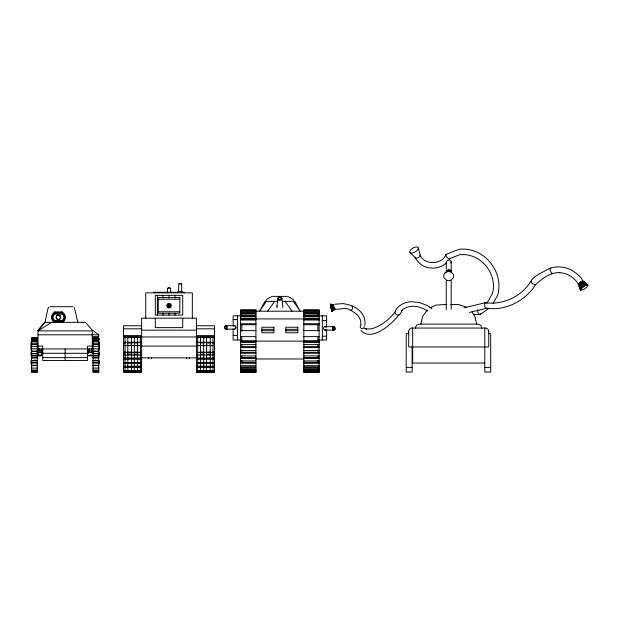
<?xml version="1.0" encoding="UTF-8"?>
<svg xmlns="http://www.w3.org/2000/svg" width="619" height="619" viewBox="0 0 619 619"><rect width="100%" height="100%" fill="white"/><g stroke="black" fill="none" stroke-linecap="round" stroke-linejoin="round"><path stroke-width="0.93" d="M446.245 269.28L446.276 261.775L447.908 259.903M449.804 259.934L451.065 261.241L450.957 263.06M446.245 272.213C446.144 269.28 451.584 269.242 451.158 272.29L451.197 261.845M38.285 350.857L38.742 350.795L38.889 348.907M88.571 350.857L89.028 350.811L89.182 348.907M582.68 282.047C582.703 277.088 575.593 272.925 571.616 270.186C565.17 266.704 557.363 265.961 550.361 268.112C547.08 270.194 521.213 280.995 535.435 284.825C542.012 278.627 550.237 272.314 559.738 272.623L559.429 272.623C569.72 273.335 578.355 280.09 580.452 290.334L583.779 289.444L586.603 287.348L588.05 285.475L582.966 280.987L580.475 282.047L578.471 284.09L580.715 290.528M531.001 281.088C521.956 296.331 502.984 305.252 485.288 302.722A2.669 1.045 85.3 0 0 484.692 303.968L484.723 306.134A3.103 1.215 85.3 0 0 485.373 307.96C504.531 311.519 525.369 301.236 535.613 284.624L535.636 284.307M420.804 324.124L422.599 316.518L427.102 310.134M277.892 298.312L276.917 306.544A2.963 2.793 0 0 1 277.072 305.832M360.8 324.449L360.699 320.48L358.556 316.255L356.103 313.794L350.006 309.755M364.289 326.569C364.096 331.057 357.65 327.606 361.241 324.936M364.692 325.401C366.641 316.673 359.647 308.703 351.871 305.832L351.19 306.088M481.752 328.573L481.11 325.517L478.309 324.124L419.133 324.124L416.695 325.114L415.659 326.971A2.577 1.818 -90 0 0 415.689 328.573M334.887 309.09L331.977 311.225L330.786 307.713L330.469 304.2L333.989 304.888L331.738 304.649M332.155 311.349L332.341 310.281M349.309 309.887C345.348 305.291 331.892 314.158 333.726 304.571M44.978 322.337L47.98 308.409L48.746 307.202M477.86 309.717C477.249 311.427 478.023 314.475 480.135 314.529L488.979 308.339M480.746 313.918L480.917 313.384M493.142 303.372L497.831 294.799C504.044 271.107 483.555 246.486 458.989 249.302L445.928 254.417C445.626 256.374 447.645 258.703 449.618 258.727L459.491 254.78C480.143 252.243 497.893 273.505 492.469 293.414L487.122 303.001M54.565 321.485L54.89 320.518A3.729 3.729 0 0 1 54.89 314.065L54.565 313.098L53.435 313.965A4.704 4.704 0 0 0 53.435 320.619L54.565 321.485L62.349 321.485L63.486 320.619A4.704 4.704 0 0 0 63.486 313.965L62.349 313.098L54.565 313.098M54.921 322.576L55.192 321.787M61.722 312.796L62.032 311.899L63.734 313.214A5.772 5.772 0 0 1 63.734 321.377L62.032 322.685L61.722 321.787M62.349 321.485L62.024 320.518A3.729 3.729 0 0 0 62.024 314.065L62.349 313.098M446.485 271.254L446.245 272.228A2.491 2.12 0 0 1 448.767 269.876A2.491 2.12 0 0 1 451.189 272.314M580.452 290.334L581.187 288.802L583.709 286.636L586.549 285.104L588.042 285.104M445.928 254.417C442.276 264.963 424.216 265.334 420.108 255.074A2.731 1.253 -30.1 0 1 417.817 257.852A2.731 1.253 -30.1 0 1 415.388 257.156M448.682 260.56L449.618 258.727M266.394 301.321L259.601 311.195L264.955 301.321L277.529 301.321M267.648 311.195L274.712 301.321M44.8 322.337L38.022 330.136L38.022 348.969L92.27 348.969L92.27 330.863L38.022 330.863L44.8 322.337L85.484 322.337L92.27 330.136L98.792 334.794L98.792 336.628L92.27 336.628M552.504 273.412L551.49 272.979A3.025 0.882 70.7 0 1 550.57 271.13C550.306 270.488 549.463 267.617 550.887 268.337M265.977 300.176L268.367 298.234L271.88 296.594M446.361 263.114C440.782 268.066 432.549 269.373 425.586 266.89C418.08 264.754 415.72 256.746 409.848 252.506M62.032 311.899L54.89 311.899L53.18 313.214A5.772 5.772 0 0 0 53.18 321.377L54.89 322.685M332.279 311.225L334.848 309.33M331.977 311.225L334.647 309.33M395.115 311.976C389.049 319.721 380.847 326.29 371.207 328.882L366.084 328.968L366.533 329.084L364.723 328.202M331.753 310.862L334.5 309.09M429.834 307.976L436.147 305.074L446.81 304.409M38.022 330.863L51.586 322.337M331.513 310.281L334.33 308.703M331.258 309.531L334.167 308.2M331.01 308.657L333.997 307.62M488.701 346.988L408.687 346.95M463.987 307.836L485.288 302.722M469.442 312.409L486.248 308.37A2.669 1.045 85.3 0 0 486.503 308.123M330.786 307.713L333.85 306.993M39.113 348.923L39.113 350.811L37.357 350.865M41.713 350.857L41.249 350.795L41.102 348.907M42.634 350.865L38.633 350.787M38.285 355.306L41.535 355.314M41.767 355.267L39.995 355.244M89.399 348.923L89.399 350.811L87.643 350.865M91.999 350.857L91.171 350.811L92.92 350.865M91.999 352.389L91.535 352.343M90.281 355.337C95.581 355.221 84.989 355.345 90.281 355.244M335.235 304.184L343.359 303.581L350.965 305.36M330.6 306.776L333.726 306.366M41.713 350.834L41.249 350.88L42.634 350.841M37.357 351.275L38.633 351.236M38.285 351.283L38.742 351.259M91.651 350.911L92.92 350.841M87.643 351.275L88.919 351.236M330.476 305.894L333.641 305.778M38.742 350.315L38.223 350.354L38.742 350.385M38.742 352.343L38.223 352.373L38.742 352.412M41.249 352.412L41.767 352.373L41.249 352.343M92.216 350.872L92.649 350.857M89.028 352.343L88.749 352.397M38.742 354.764L38.223 354.795L38.742 354.826M41.249 354.826L41.767 354.795L41.249 354.764M38.633 350.292L37.264 350.354L38.633 350.416M88.919 350.292L87.55 350.354L88.919 350.416M91.651 350.416L93.012 350.354L91.651 350.292M41.365 352.435L42.726 352.373L40.885 352.335M38.633 352.76L37.264 352.822L38.633 352.884M41.365 352.884L42.726 352.822L41.365 352.76M89.399 352.335L87.55 352.373L88.919 352.435M91.651 352.435L93.012 352.373L90.745 352.335M88.919 352.76L87.55 352.822L88.919 352.884M91.651 352.884L93.012 352.822L91.651 352.76M88.919 350.787L91.651 350.787M38.633 352.312L40.707 352.312M39.539 352.335L37.264 352.373L38.633 352.435M88.919 352.312L89.825 352.335M89.577 352.312L91.651 352.312M39.995 355.693C34.703 355.809 45.295 355.662 39.995 355.786M179.053 283.626L181.29 283.626M168.198 287.634L169.854 287.634M178.024 291.619L182.319 291.619M178.171 292.276L154.1 292.276L154.1 292.857M182.025 292.276L183.951 292.276L183.951 292.857M272.631 296.385L287.115 296.385M158.24 299.232L179.812 299.232M282.218 301.321L294.783 301.321L300.145 311.195L293.352 301.321M450.632 304.409L458.718 304.579L466.138 307.024M49.814 306.699L72.957 306.699M240.605 310.459L255.918 310.459M303.821 310.459L319.133 310.459M255.918 311.195L303.821 311.195M240.605 311.372L255.918 311.442M303.821 311.372L319.133 311.442M158.24 311.752L179.812 311.752M240.605 312.425L255.918 312.425M303.821 312.425L319.133 312.425M55.23 312.912L61.683 312.912L63.014 313.934M240.605 313.415L255.918 313.415M303.821 313.415L319.133 313.415M240.605 313.655L255.918 313.655M303.821 313.655L319.133 313.655M54.89 314.065L62.024 314.065M240.605 315.025L255.918 315.025M303.821 315.025L319.133 315.025M240.953 315.814L233.146 315.814L233.146 326.112M318.785 315.814L326.6 315.814L326.6 327.041M240.605 316.007L255.918 316.007M303.821 316.007L319.133 316.007M240.605 316.518L255.918 316.518M303.821 316.518L319.133 316.518M240.605 318.158L255.918 318.158M303.821 318.158L319.133 318.158M255.918 318.909L303.821 318.909M240.605 319.141L255.918 319.141M303.821 319.141L319.133 319.141M233.146 319.605L237.402 319.605M240.605 320.031L255.918 320.031M303.821 320.031L319.133 320.031M322.344 320.418L326.6 320.418M54.89 320.518L62.024 320.518M55.23 321.671L61.683 321.671M240.605 323.722L255.918 323.722M303.821 323.722L319.133 323.722M240.605 324.712L255.918 324.712M303.821 324.712L319.133 324.712M141.627 325.764L123.552 325.764L123.552 372.058L141.627 372.058L141.627 318.181L196.424 318.181L196.424 372.058L214.499 372.058L214.499 325.764L196.424 325.764M225.811 325.726L234.81 325.726M324.936 326.646L333.935 326.646M123.552 328.797L141.627 328.797M196.424 328.797L214.499 328.797M225.811 329.184L234.81 329.184M261.907 329.323L273.884 329.323M285.862 329.323L297.84 329.323M141.627 330.159L196.424 330.159M324.936 330.105L333.935 330.105M240.605 330.616L255.918 330.616M303.821 330.616L319.133 330.616M261.907 330.716L273.884 330.716M285.862 330.716L297.84 330.716M408.749 333.649L406.219 333.649L406.219 372.058L412.122 372.058L412.122 346.648M488.995 333.649L490.689 333.649L490.689 372.058L484.778 372.058L484.778 327.877M38.022 334.794L98.792 334.794M233.146 335.413L237.402 335.413M123.552 335.599L141.627 335.599M196.424 335.599L214.499 335.599M322.344 336.225L326.6 336.225M240.605 336.628L255.918 336.628M303.821 336.628L319.133 336.628M123.552 336.96L214.499 336.96M123.552 337.046L125.456 337.046M127.359 337.046L132.11 337.046L132.102 337.657L127.359 337.657M134.013 337.046L137.82 337.046M200.231 337.046L204.038 337.046M206.893 337.046L210.692 337.046M212.596 337.046L214.499 337.046M123.552 337.254L141.627 337.254M196.424 337.254L214.499 337.254M123.552 337.657L125.456 337.657M134.013 337.657L137.82 337.657M200.231 337.657L204.038 337.657M206.893 337.657L210.692 337.657M212.596 337.657L214.499 337.657M31.484 338.245L37.264 338.245M93.012 338.245L98.792 338.245M31.484 338.415L37.264 338.353M93.012 338.353L98.792 338.415M31.484 338.972L37.264 338.972M93.012 338.972L98.792 338.972M31.484 339.096L37.264 339.096M93.012 339.096L98.792 339.096M31.484 339.297L37.264 339.282M93.012 339.282L98.792 339.297M37.264 339.421L31.484 339.46L37.264 339.522M240.953 340.017L233.146 340.017L233.146 328.782M318.785 340.017L326.6 340.017L326.6 329.718M31.484 340.396L37.264 340.396M93.012 340.396L98.792 340.396M240.605 340.721L255.918 340.721M303.821 340.721L319.133 340.721M31.484 340.891L37.264 340.891M93.012 340.891L98.792 340.891M255.918 341.131L303.821 341.131M240.605 341.703L255.918 341.703M303.821 341.703L319.133 341.703M31.484 341.943L37.264 341.943M93.012 341.943L98.792 341.943M123.552 342.284L141.627 342.284M196.424 342.284L214.499 342.284M240.605 342.268L255.918 342.268M303.821 342.268L319.133 342.268M123.552 343.019L125.456 343.034M127.359 343.019L132.11 343.019M134.013 343.019L137.82 343.019M200.231 343.019L204.038 343.019M206.893 343.019L210.692 343.019M212.596 343.034L214.499 343.019M31.484 343.955L37.264 343.955M93.012 343.955L98.792 343.955M31.484 344.241L37.264 344.241M93.012 344.241L98.792 344.241M240.605 344.621L255.918 344.621M303.821 344.621L319.133 344.621M123.552 345.379L125.456 345.379M127.359 345.379L132.11 345.379M134.013 345.379L137.82 345.379M200.231 345.379L204.038 345.379M206.893 345.379L210.692 345.379M212.596 345.379L214.499 345.379M123.552 345.619L141.627 345.619M196.424 345.619L214.499 345.619M38.022 346.091L42.726 346.091L42.726 360.482L87.558 360.482L87.558 346.091L92.27 346.091M141.627 346.098L196.424 346.098M31.484 346.307L37.264 346.307M93.012 346.307L98.792 346.307M240.605 346.64L255.918 346.64M303.821 346.64L319.133 346.64M240.605 347.623L255.918 347.623M303.821 347.623L319.133 347.623M31.484 348.83L37.264 348.83M93.012 348.83L98.792 348.83M240.605 350.501L255.918 350.501M303.821 350.501L319.133 350.501M31.484 351.197L37.264 351.197M93.012 351.197L98.792 351.197M31.484 351.344L37.264 351.344M93.012 351.344L98.792 351.344M123.552 352.126L125.456 352.103M127.359 352.126L132.11 352.126M134.013 352.126L137.82 352.126M200.231 352.126L204.038 352.126M206.893 352.126L210.692 352.126M212.596 352.103L214.499 352.126M240.605 352.257L255.918 352.257M303.821 352.257L319.133 352.257M123.552 352.366L141.627 352.366M196.424 352.366L214.499 352.366M240.605 353.248L255.918 353.248M303.821 353.248L319.133 353.248M42.726 353.294L87.558 353.294M31.484 353.41L37.264 353.41M93.012 353.41L98.792 353.41M31.484 353.697L37.264 353.697M93.012 353.697L98.792 353.697M123.552 354.107L125.456 354.107M127.359 354.107L132.11 354.107M134.013 354.107L137.82 354.107M200.231 354.107L204.038 354.107M206.893 354.107L210.692 354.107M212.596 354.107L214.499 354.107M123.552 355.066L141.627 355.066M196.424 355.066L214.499 355.066M31.484 355.306L37.264 355.306M93.012 355.306L98.792 355.306M31.484 355.716L37.264 355.716M93.012 355.716L98.792 355.716M240.605 355.917L255.918 355.917M303.821 355.917L319.133 355.917M31.484 357.07L37.264 357.07M93.012 357.07L98.792 357.07M240.605 357.48L255.918 357.48M303.821 357.48L319.133 357.48M31.484 357.55L37.264 357.55M42.726 357.62L87.558 357.62M93.012 357.55L98.792 357.55M141.627 357.859L196.424 357.859M31.484 357.991L37.264 357.991M93.012 357.991L98.792 357.991M123.552 358.107L141.627 358.107M196.424 358.107L214.499 358.107M123.552 358.3L125.456 358.3M127.359 358.3L132.11 358.3M134.013 358.3L137.82 358.3M200.231 358.3L204.038 358.3M206.893 358.3L210.692 358.3M212.596 358.3L214.499 358.3M240.605 358.471L255.918 358.471M303.821 358.471L319.133 358.471M255.918 358.974L303.821 358.974M123.552 359.229L141.627 359.229M196.424 359.229L214.499 359.229M34.571 360.165L35.515 360.165M94.761 360.165L95.713 360.165M31.484 360.436L37.264 360.436M93.012 360.436L98.792 360.436M31.484 360.869L37.264 360.869M93.012 360.869L98.792 360.869M240.605 360.931L255.918 360.931M303.821 360.931L319.133 360.931M240.605 362.347L255.918 362.347M303.821 362.347L319.133 362.347M31.484 362.572L37.264 362.572M93.012 362.572L98.792 362.572M123.552 362.688L141.627 362.688M196.424 362.688L214.499 362.688M31.484 363.005L37.264 363.005M93.012 363.005L98.792 363.005M484.778 363.036L412.664 363.036L412.664 327.877M123.552 363.198L141.627 363.198M196.424 363.198L214.499 363.198M240.605 363.33L255.918 363.33M303.821 363.33L319.133 363.33M31.484 365.233L37.264 365.233M93.012 365.233L98.792 365.233M31.484 365.667L37.264 365.667M93.012 365.667L98.792 365.667M240.605 365.69L255.918 365.69M303.821 365.69L319.133 365.69M123.552 366.247L141.627 366.247M196.424 366.247L214.499 366.247M123.552 366.471L125.456 366.471M127.359 366.471L132.11 366.471M134.013 366.471L137.82 366.471M200.231 366.471L204.038 366.471M206.893 366.471L210.692 366.471M212.596 366.471L214.499 366.471M240.605 366.905L255.918 366.905M303.821 366.905L319.133 366.905M123.552 367.431L141.627 367.431M196.424 367.431L214.499 367.431M406.219 367.4L412.122 367.4M484.778 367.4L490.689 367.4M240.605 367.887L255.918 367.887M303.821 367.887L319.133 367.887M31.484 368.096L37.264 368.096M93.012 368.096L98.792 368.096M240.605 369.001L255.918 369.001M303.821 369.001L319.133 369.001M240.605 369.783L255.918 369.783M303.821 369.783L319.133 369.783M31.484 370.077L37.264 370.077M93.012 370.077L98.792 370.077M240.605 370.069L255.918 370.069M303.821 370.069L319.133 370.069M31.484 370.518L37.264 370.518M93.012 370.518L98.792 370.518M123.552 370.479L141.627 370.479M196.424 370.479L214.499 370.479M123.552 370.657L125.456 370.657M127.359 370.657L132.11 370.657M134.013 370.657L137.82 370.657M200.231 370.657L204.038 370.657M206.893 370.657L210.692 370.657M212.596 370.657L214.499 370.657M240.605 371.06L255.918 371.06M303.821 371.06L319.133 371.06M123.552 371.725L141.627 371.725M196.424 371.725L214.499 371.725M240.605 371.818L255.918 371.818M303.821 371.818L319.133 371.818M123.552 371.895L141.627 371.895M196.424 371.895L214.499 371.895M240.605 371.911L255.918 371.911M303.821 371.911L319.133 371.911M240.605 372.004L255.918 372.004M303.821 372.004L319.133 372.004M39.995 355.337L38.463 355.291M41.249 351.236L42.634 351.275M40.459 352.335L41.365 352.312M88.355 350.872L88.919 350.888L87.643 350.841M91.651 351.236L92.92 351.275M38.633 350.911L37.357 350.841M92.216 350.795L92.649 350.811M38.742 350.88L38.285 350.834M41.249 351.259L41.713 351.283M330.407 305.144L333.595 305.275M474.038 314.328L479.733 314.568M330.407 304.563L333.595 304.896M330.469 304.2L333.641 304.649M331.536 304.316L333.842 304.649M287.866 296.594L291.371 298.234L293.77 300.176M350.393 310.413L350.687 310.521C352.381 310.049 353.194 307.334 352.165 305.941M485.575 302.668L486.17 303.132M431.83 308.579L427.195 305.453L419.156 302.459L411.171 301.654C404.323 302.234 397.065 305.477 394.721 312.456C396.833 317.176 400.833 315.28 401.986 310.165L401.685 310.398C409.291 303.813 419.659 305.863 427.667 311.048M582.966 280.987L587.771 284.91M583.137 281.336L586.65 284.291M582.657 280.987L587.269 284.91M582.216 281.103L586.549 285.104M581.682 281.328L585.682 285.467M581.086 281.653L584.715 285.993M365.133 328.48L365.45 328.906M360.923 330.399C371.74 342.539 392.508 323.435 399.24 314.638L399.216 314.282M285.026 301.321L292.098 311.195M74.357 307.542L77.793 322.337M580.475 282.047L583.709 286.636M472.104 312.069L474.835 316.518L476.63 324.124M579.887 282.481L582.75 287.348M446.663 263.539L446.245 262.394M579.353 282.937L581.883 288.083M578.927 283.37L581.187 288.802M578.626 283.765L580.692 289.437M54.89 311.899L55.192 312.796M578.471 284.09L580.444 289.963M418.367 248.118A4.859 2.228 -30.1 0 1 411.937 253.101A4.859 2.228 -30.1 0 1 411.767 248.861A4.859 2.228 -30.1 0 1 418.367 248.118L420.2 255.399M281.823 298.103L282.782 306.227A2.963 2.793 0 0 1 282.666 307.674M91.388 348.907L91.535 350.787M488.716 331.823L488.755 346.168M451.197 280.546L451.197 309.229M446.245 280.956L446.245 309.755M408.726 331.823L408.687 346.168M322.344 315.814L322.344 340.017M319.133 372.058L319.133 309.717L303.821 309.717L303.821 372.058M317.903 313.647L317.903 314.467M317.903 324.712L317.903 331.033M317.903 337.355L317.903 341.278M317.903 344.768L317.903 346.478M317.903 349.766L317.903 351.383M317.903 355.995L317.903 357.457M317.903 360.304L317.903 362.347M317.903 369.056L317.903 370.216M255.918 372.058L255.918 309.717L240.605 309.717L240.605 372.058M241.843 313.647L241.843 314.467M241.843 324.712L241.843 331.033M241.843 337.355L241.843 341.278M241.843 344.768L241.843 346.478M241.843 349.766L241.843 351.383M241.843 355.995L241.843 357.457M241.843 360.304L241.843 362.347M241.843 369.056L241.843 370.216M237.402 315.814L237.402 340.017M212.998 337.007L212.998 372.058M210.251 337.007L210.251 372.058M206.754 343.963L206.754 345.959M206.452 337.007L206.452 372.058M203.705 337.007L203.705 372.058M200.432 337.007L200.432 372.058M197.693 337.007L197.693 372.058M192.323 318.181L192.323 292.857L145.728 292.857L145.728 318.181M189.221 357.581L189.221 358.556M186.474 357.581L186.474 358.556M182.729 318.181L182.729 327.629L155.323 327.629L155.323 318.181M181.684 291.619L181.684 284.013L178.659 284.013L178.659 291.619M175.053 295.356L175.053 298.165M175.053 313.183L175.053 315.079M170.627 292.857L170.627 288.315L167.424 288.315L167.424 292.857M169.026 295.356L169.026 298.165M169.026 313.183L169.026 315.079M162.998 295.356L162.998 298.165M162.998 313.183L162.998 315.079M157.381 295.356L157.381 315.079M151.578 357.581L151.578 358.556M148.831 357.581L148.831 358.556M140.366 337.007L140.366 372.058M137.619 337.007L137.619 372.058M134.346 337.007L134.346 372.058M131.599 337.007L131.599 372.058M131.305 343.963L131.305 345.959M127.8 337.007L127.8 372.058M125.061 337.007L125.061 372.058M99.334 342.485L99.334 344.481M99.334 344.938L99.334 350.068M99.334 352.544L99.334 355.027M99.334 361.039L99.334 363.515M98.792 372.058L98.792 337.781L93.012 337.781L93.012 372.058M65.142 348.969L65.142 360.482M37.264 372.058L37.264 337.781L31.484 337.781L31.484 372.058M31.608 341.177L31.608 369.922M30.95 342.485L30.95 344.481M30.95 344.938L30.95 350.068M30.95 352.544L30.95 355.027M30.95 361.039L30.95 363.515M332.465 327.149A1.725 1.292 -90 0 1 334.291 327.149M334.624 327.931A1.725 1.292 -90 0 1 334.624 328.821M334.291 329.594A1.725 1.292 -90 0 1 332.465 329.594M325.849 329.594A1.725 1.292 -90 0 1 324.016 329.594A1.725 1.292 -90 0 1 324.016 327.149A1.725 1.292 -90 0 1 325.849 327.149M277.204 307.968A2.963 2.793 0 0 1 276.964 307.272M225.246 326.592A1.725 1.292 -90 0 1 227.011 325.958M227.011 328.952A1.725 1.292 -90 0 1 225.246 328.318M235.522 327.203A0.983 0.735 -90 0 1 235.522 327.706M234.16 325.958A1.725 1.292 -90 0 1 236.102 327.451A1.725 1.292 -90 0 1 234.16 328.952M63.772 319.667A4.751 4.751 0 0 1 63.014 320.65M63.772 314.916A4.751 4.751 0 0 1 64.244 316.061M53.899 320.65A4.751 4.751 0 0 1 53.141 319.667M52.669 316.061A4.751 4.751 0 0 1 53.141 314.916M59.269 315.837A1.679 1.679 0 0 1 59.881 316.456M451.065 271.3A2.252 1.764 0 0 1 451.197 271.78M408.718 331.977A3.482 3.474 0 0 1 412.664 328.047L484.778 328.047A3.482 3.474 0 0 1 488.716 331.977M168.322 305.453C169.219 308.254 170.496 303.48 168.322 305.453M444.821 273.149L444.148 274.186A4.689 4.511 0 0 0 444.078 277.738L446.717 280.306A5.138 4.944 0 0 0 450.539 280.376L453.286 277.916A4.689 4.511 0 0 0 453.363 274.356L450.717 271.795A5.138 4.944 0 0 0 446.903 271.726L444.821 273.149M41.767 350.354C43.206 350.323 42.703 350.385 41.767 350.354M38.285 352.815L38.742 352.861L38.285 352.815M41.767 352.822L41.249 352.861L41.767 352.822M88.571 355.724L92.061 355.739L88.571 355.724M182.729 295.356L155.323 295.356L155.323 315.079L182.729 315.079L182.729 295.356M179.812 297.569L158.24 297.569L158.24 313.214L179.812 313.214L179.812 297.569M273.884 327.242L261.907 327.242L261.907 332.798L273.884 332.798L273.884 327.242M297.84 327.242L285.862 327.242L285.862 332.798L297.84 332.798L297.84 327.242M98.792 339.452L93.012 339.46L98.792 339.522M37.264 371.957L31.484 371.957L37.264 371.996M98.792 371.957L93.012 371.957L98.792 371.996M334.848 329.594A1.725 1.292 -90 0 0 334.268 326.708A1.725 1.292 -90 0 0 332.682 328.821A1.725 1.292 -90 0 0 334.848 329.594M334.453 329.068A0.983 0.735 -90 0 0 334.128 327.428A0.983 0.735 -90 0 0 333.223 328.627A0.983 0.735 -90 0 0 334.453 329.068M278.751 299.998A1.989 1.872 0 0 0 281.854 298.59A1.989 1.872 0 0 0 279.007 296.764A1.989 1.872 0 0 0 278.751 299.998M279.177 299.403A1.23 1.153 0 0 0 281.096 298.536A1.23 1.153 0 0 0 279.339 297.406A1.23 1.153 0 0 0 279.177 299.403M226.724 328.674A1.725 1.292 -90 0 0 226.144 325.787A1.725 1.292 -90 0 0 224.558 327.9A1.725 1.292 -90 0 0 226.724 328.674M226.33 328.147A0.983 0.735 -90 0 0 225.997 326.507A0.983 0.735 -90 0 0 225.099 327.706A0.983 0.735 -90 0 0 226.33 328.147M168.345 306.831A1.362 1.362 0 0 0 170.387 305.647A1.362 1.362 0 0 0 168.345 304.463A1.362 1.362 0 0 0 168.345 306.831M168.515 306.529A1.021 1.021 0 0 0 170.047 305.647A1.021 1.021 0 0 0 168.515 304.765A1.021 1.021 0 0 0 168.515 306.529M167.888 307.612A2.267 2.267 0 0 0 171.301 305.647A2.267 2.267 0 0 0 167.888 303.681A2.267 2.267 0 0 0 167.888 307.612M57.343 319.172A2.174 2.174 0 0 0 60.6 317.292A2.174 2.174 0 0 0 57.343 315.411A2.174 2.174 0 0 0 57.343 319.172M57.281 319.288A2.306 2.306 0 0 0 60.732 317.292A2.306 2.306 0 0 0 57.281 315.295A2.306 2.306 0 0 0 57.281 319.288"/></g></svg>
